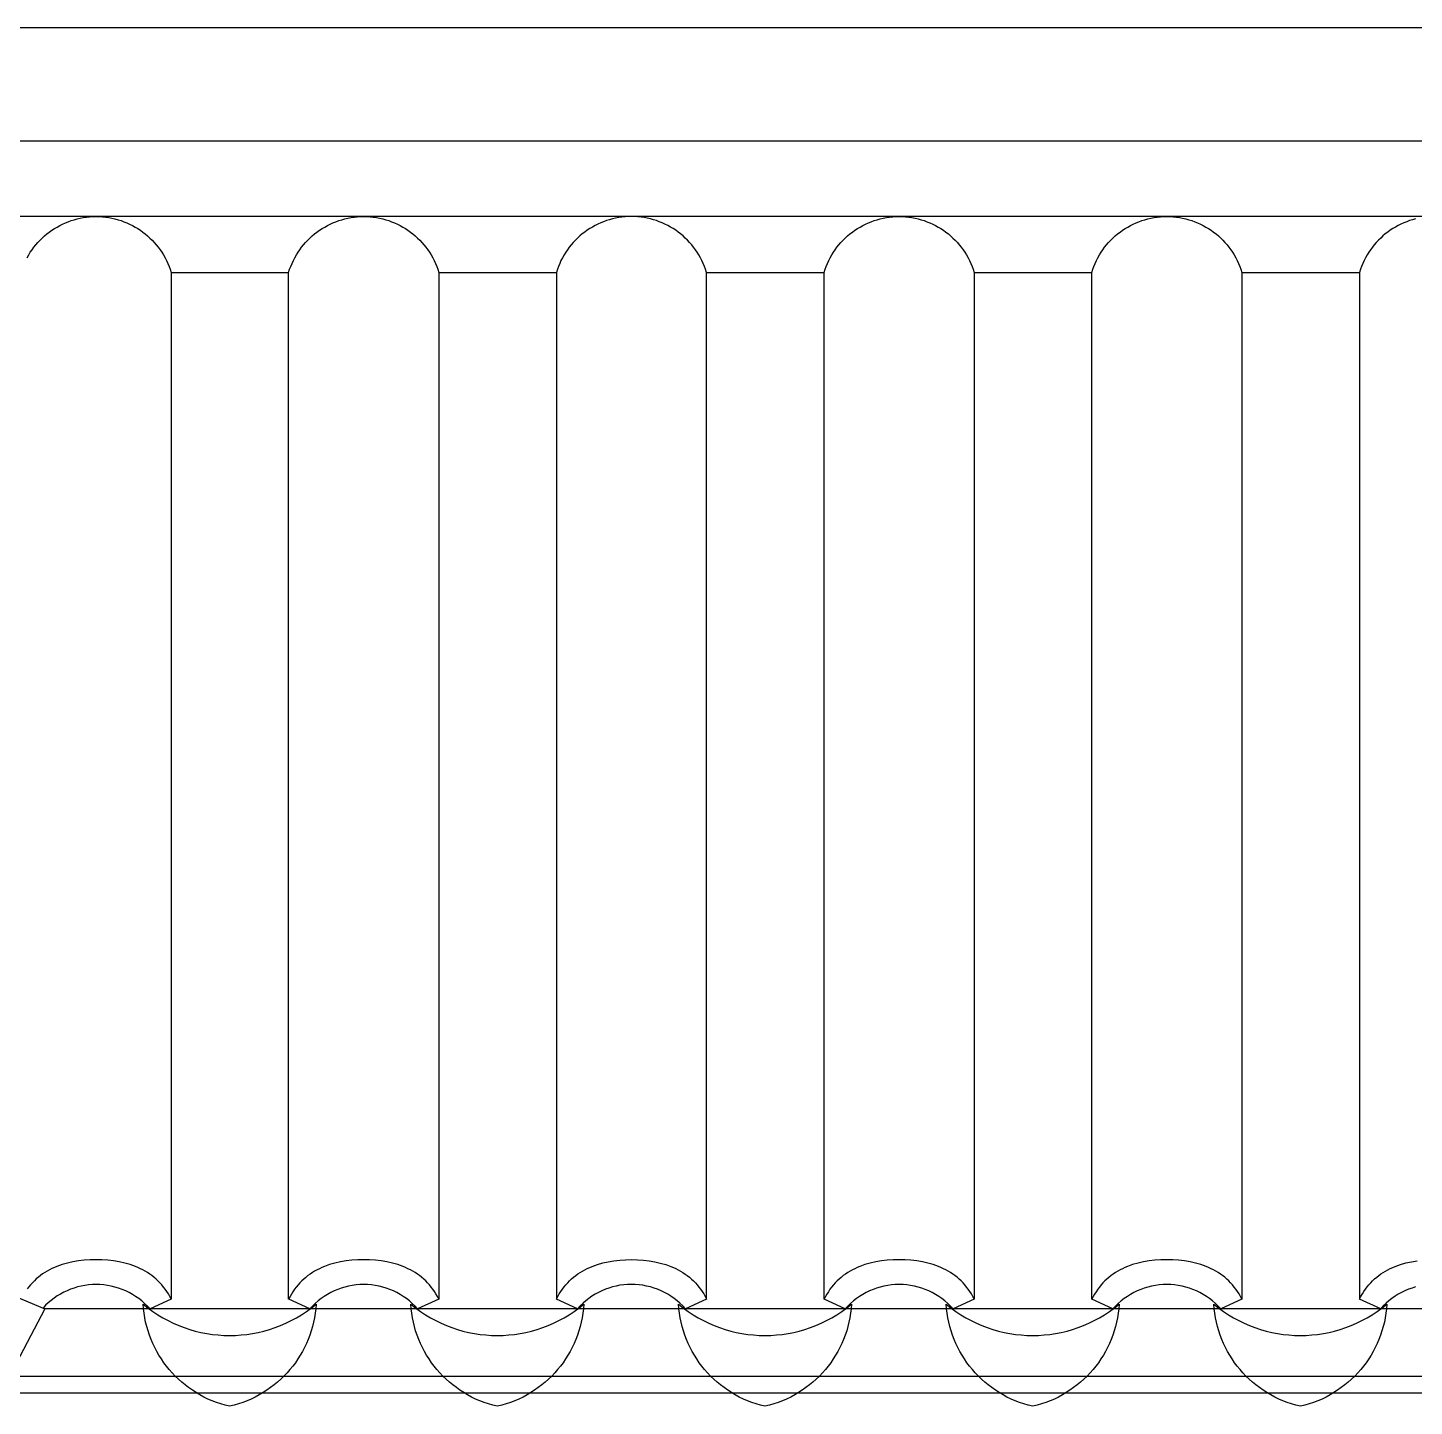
# Model space of a CAD drawing. Extents: x -20250 to 331240, y -699 to 63168.
# Drawn here: x 314646 to 316454, y 13909 to 15707 of the extents above; entities that cross this region are included whole.
import ezdxf

# ---------------------------------------------------------------- set-up
doc = ezdxf.new("R2010")
doc.units = 0
doc.header["$LTSCALE"] = 1000
doc.header["$MEASUREMENT"] = 0
doc.layers.add('WALL', color=9, linetype='Continuous')
doc.layers.add('瓦', color=7, linetype='Continuous', true_color=0x57e157)

msp = doc.modelspace()

# ---------------------------------------------------------------- linework, layer by layer
at = {"layer": 'WALL'}
for points in [[(321059.3, 15707, 0), (311428, 15707, 0), (311999.8, 15368.8, 0), (312567.7, 15055, 0), (313149.3, 14742.1, 0), (314137.7, 14258.9, 0), (314668.3, 14035.7, 0), (314622.3, 13948, 0), (314092.5, 14170.8, 0), (313104.4, 14653.8, 0), (312520.8, 14967.7, 0), (311974.2, 15279, 0), (311390.6, 15614.4, 0)], [(311677.2, 15559.6, 0), (321183.1, 15559.6, 0)], [(320966.2, 15460.5, 0), (311844.7, 15460.5, 0)], [(317852.2, 14035.7, 0), (314668.3, 14035.7, 0)], [(314622.3, 13948, 0), (317898.1, 13948, 0)], [(317909.7, 13925.7, 0), (314610.7, 13925.7, 0)]]:
    msp.add_polyline3d(points, dxfattribs=at)
at = {"layer": '瓦'}
for points in [[(314645, 15407, 0), (314647.1, 15410.6, 0), (314649.2, 15414, 0), (314651.5, 15417.4, 0), (314653.9, 15420.7, 0), (314656.4, 15423.8, 0), (314659.1, 15426.9, 0), (314661.9, 15429.8, 0), (314664.7, 15432.6, 0), (314667.7, 15435.3, 0), (314670.8, 15437.9, 0), (314674, 15440.4, 0), (314677.2, 15442.7, 0), (314680.6, 15444.9, 0), (314684.1, 15447, 0), (314687.6, 15448.9, 0), (314691.2, 15450.7, 0), (314694.9, 15452.4, 0), (314698.7, 15453.9, 0), (314702.5, 15455.3, 0), (314706.4, 15456.5, 0), (314710.3, 15457.6, 0), (314714.3, 15458.5, 0), (314718.3, 15459.2, 0), (314722.4, 15459.8, 0), (314726.6, 15460.2, 0), (314730.7, 15460.5, 0), (314735, 15460.6, 0), (314739.2, 15460.5, 0), (314743.4, 15460.2, 0), (314747.5, 15459.8, 0), (314751.6, 15459.2, 0), (314755.6, 15458.5, 0), (314759.6, 15457.6, 0), (314763.6, 15456.5, 0), (314767.5, 15455.3, 0), (314771.3, 15453.9, 0), (314775, 15452.4, 0), (314778.7, 15450.7, 0), (314782.3, 15448.9, 0), (314785.9, 15447, 0), (314789.3, 15444.9, 0), (314792.7, 15442.7, 0), (314795.9, 15440.4, 0), (314799.1, 15437.9, 0), (314802.2, 15435.3, 0), (314805.2, 15432.6, 0), (314808.1, 15429.8, 0), (314810.8, 15426.9, 0), (314813.5, 15423.8, 0), (314816, 15420.7, 0), (314818.4, 15417.4, 0), (314820.7, 15414, 0), (314822.9, 15410.6, 0), (314824.9, 15407, 0), (314826.8, 15403.3, 0), (314828.5, 15399.6, 0), (314830.1, 15395.7, 0), (314831.6, 15391.8, 0), (314832.9, 15387.8, 0), (314832.8, 14048.4, 0), (314831.1, 14051.9, 0), (314829.2, 14055.2, 0), (314827.2, 14058.4, 0), (314825.1, 14061.4, 0), (314822.9, 14064.3, 0), (314820.6, 14067.1, 0), (314818.2, 14069.8, 0), (314815.7, 14072.3, 0), (314813.2, 14074.7, 0), (314810.5, 14077, 0), (314807.7, 14079.2, 0), (314804.9, 14081.2, 0), (314802, 14083.2, 0), (314798.9, 14085, 0), (314795.9, 14086.7, 0), (314792.7, 14088.2, 0), (314789.5, 14089.7, 0), (314786.2, 14091.1, 0), (314779.4, 14093.5, 0), (314772.5, 14095.5, 0), (314765.3, 14097.2, 0), (314757.9, 14098.4, 0), (314750.4, 14099.2, 0), (314742.7, 14099.7, 0), (314734.9, 14099.9, 0), (314727.2, 14099.7, 0), (314719.6, 14099.2, 0), (314712.1, 14098.4, 0), (314704.7, 14097.2, 0), (314697.6, 14095.5, 0), (314690.6, 14093.5, 0), (314683.9, 14091.1, 0), (314680.6, 14089.7, 0), (314677.4, 14088.3, 0), (314674.3, 14086.7, 0), (314671.2, 14085, 0), (314668.2, 14083.2, 0), (314665.3, 14081.3, 0), (314662.5, 14079.2, 0), (314659.7, 14077.1, 0), (314657, 14074.8, 0), (314654.5, 14072.5, 0), (314652, 14069.9, 0), (314649.6, 14067.3, 0), (314647.3, 14064.5, 0), (314645.1, 14061.7, 0)], [(314986.1, 14048.4, 0), (314986.1, 15387.8, 0), (314987.4, 15391.8, 0), (314988.8, 15395.7, 0), (314990.5, 15399.6, 0), (314992.2, 15403.3, 0), (314994.1, 15407, 0), (314996.1, 15410.6, 0), (314998.3, 15414, 0), (315000.5, 15417.4, 0), (315003, 15420.7, 0), (315005.5, 15423.8, 0), (315008.1, 15426.9, 0), (315010.9, 15429.8, 0), (315013.8, 15432.6, 0), (315016.8, 15435.3, 0), (315019.8, 15437.9, 0), (315023, 15440.4, 0), (315026.3, 15442.7, 0), (315029.7, 15444.9, 0), (315033.1, 15447, 0), (315036.6, 15448.9, 0), (315040.2, 15450.7, 0), (315043.9, 15452.4, 0), (315047.7, 15453.9, 0), (315051.5, 15455.3, 0), (315055.4, 15456.5, 0), (315059.3, 15457.6, 0), (315063.3, 15458.5, 0), (315067.4, 15459.2, 0), (315071.5, 15459.8, 0), (315075.6, 15460.2, 0), (315079.8, 15460.5, 0), (315084, 15460.6, 0), (315088.2, 15460.5, 0), (315092.4, 15460.2, 0), (315096.5, 15459.8, 0), (315100.6, 15459.2, 0), (315104.7, 15458.5, 0), (315108.7, 15457.6, 0), (315112.6, 15456.5, 0), (315116.5, 15455.3, 0), (315120.3, 15453.9, 0), (315124.1, 15452.4, 0), (315127.8, 15450.7, 0), (315131.4, 15448.9, 0), (315134.9, 15447, 0), (315138.4, 15444.9, 0), (315141.7, 15442.7, 0), (315145, 15440.4, 0), (315148.2, 15437.9, 0), (315151.2, 15435.3, 0), (315154.2, 15432.6, 0), (315157.1, 15429.8, 0), (315159.9, 15426.9, 0), (315162.5, 15423.8, 0), (315165, 15420.7, 0), (315167.5, 15417.4, 0), (315169.7, 15414, 0), (315171.9, 15410.6, 0), (315173.9, 15407, 0), (315175.8, 15403.3, 0), (315177.6, 15399.6, 0), (315179.2, 15395.7, 0), (315180.6, 15391.8, 0), (315181.9, 15387.8, 0), (315181.9, 14048.4, 0), (315180.1, 14051.9, 0), (315178.2, 14055.2, 0), (315176.3, 14058.4, 0), (315174.2, 14061.4, 0), (315172, 14064.3, 0), (315169.7, 14067.1, 0), (315167.3, 14069.8, 0), (315164.8, 14072.3, 0), (315162.2, 14074.7, 0), (315159.5, 14077, 0), (315156.8, 14079.2, 0), (315153.9, 14081.2, 0), (315151, 14083.2, 0), (315148, 14085, 0), (315144.9, 14086.7, 0), (315141.7, 14088.2, 0), (315138.5, 14089.7, 0), (315135.2, 14091.1, 0), (315128.5, 14093.5, 0), (315121.5, 14095.5, 0), (315114.3, 14097.2, 0), (315106.9, 14098.4, 0), (315099.4, 14099.2, 0), (315091.7, 14099.7, 0), (315084, 14099.9, 0), (315076.2, 14099.7, 0), (315068.5, 14099.2, 0), (315061, 14098.4, 0), (315053.6, 14097.1, 0), (315046.5, 14095.5, 0), (315039.5, 14093.5, 0), (315032.7, 14091.1, 0), (315029.4, 14089.7, 0), (315026.2, 14088.2, 0), (315023.1, 14086.6, 0), (315020, 14084.9, 0), (315017, 14083.1, 0), (315014.1, 14081.1, 0), (315011.2, 14079.1, 0), (315008.5, 14076.9, 0), (315005.8, 14074.6, 0), (315003.2, 14072.2, 0), (315000.7, 14069.7, 0), (314998.3, 14067, 0), (314996, 14064.2, 0), (314993.8, 14061.3, 0), (314991.7, 14058.2, 0), (314989.8, 14055.1, 0), (314987.9, 14051.7, 0), (314986.1, 14048.3, 0)], [(315530.9, 14048.5, 0), (315503.4, 14035.9, 0), (315499.9, 14039.6, 0), (315496.3, 14043.1, 0), (315492.6, 14046.3, 0), (315488.7, 14049.4, 0), (315484.6, 14052.2, 0), (315480.4, 14054.8, 0), (315476.1, 14057.2, 0), (315471.7, 14059.4, 0), (315467.1, 14061.3, 0), (315462.5, 14063, 0), (315457.7, 14064.4, 0), (315452.9, 14065.6, 0), (315448, 14066.5, 0), (315443.1, 14067.2, 0), (315438.1, 14067.6, 0), (315433.1, 14067.7, 0), (315428, 14067.6, 0), (315423.1, 14067.2, 0), (315418.1, 14066.5, 0), (315413.2, 14065.6, 0), (315408.4, 14064.4, 0), (315403.7, 14063, 0), (315399.1, 14061.3, 0), (315394.5, 14059.4, 0), (315390.1, 14057.2, 0), (315385.8, 14054.8, 0), (315381.6, 14052.2, 0), (315377.5, 14049.4, 0), (315373.6, 14046.3, 0), (315369.9, 14043.1, 0), (315366.3, 14039.6, 0), (315362.8, 14035.9, 0), (315335.3, 14048.5, 0), (315337.1, 14052, 0), (315338.9, 14055.3, 0), (315340.9, 14058.5, 0), (315343, 14061.5, 0), (315345.2, 14064.4, 0), (315347.5, 14067.2, 0), (315349.9, 14069.9, 0), (315352.4, 14072.4, 0), (315355, 14074.8, 0), (315357.7, 14077.1, 0), (315360.4, 14079.3, 0), (315363.3, 14081.3, 0), (315366.2, 14083.2, 0), (315369.2, 14085.1, 0), (315372.3, 14086.8, 0), (315375.4, 14088.4, 0), (315378.6, 14089.8, 0), (315381.9, 14091.2, 0), (315388.7, 14093.7, 0), (315395.7, 14095.7, 0), (315402.9, 14097.3, 0), (315410.2, 14098.5, 0), (315417.8, 14099.4, 0), (315425.4, 14099.9, 0), (315433.2, 14100, 0), (315441, 14099.9, 0), (315448.6, 14099.3, 0), (315456.2, 14098.5, 0), (315463.5, 14097.2, 0), (315470.7, 14095.6, 0), (315477.7, 14093.6, 0), (315484.5, 14091.2, 0), (315487.7, 14089.8, 0), (315491, 14088.3, 0), (315494.1, 14086.7, 0), (315497.2, 14085, 0), (315500.2, 14083.2, 0), (315503.1, 14081.2, 0), (315505.9, 14079.2, 0), (315508.7, 14077, 0), (315511.4, 14074.7, 0), (315514, 14072.3, 0), (315516.4, 14069.8, 0), (315518.8, 14067.2, 0), (315521.1, 14064.3, 0), (315523.3, 14061.4, 0), (315525.4, 14058.4, 0), (315527.4, 14055.2, 0), (315529.2, 14051.9, 0), (315531, 14048.4, 0), (315531, 15387.8, 0), (315529.7, 15391.8, 0), (315528.2, 15395.7, 0), (315526.6, 15399.6, 0), (315524.9, 15403.3, 0), (315523, 15407, 0), (315521, 15410.6, 0), (315518.8, 15414, 0), (315516.5, 15417.4, 0), (315514.1, 15420.7, 0), (315511.6, 15423.8, 0), (315508.9, 15426.9, 0), (315506.2, 15429.8, 0), (315503.3, 15432.6, 0), (315500.3, 15435.3, 0), (315497.2, 15437.9, 0), (315494.1, 15440.4, 0), (315490.8, 15442.7, 0), (315487.4, 15444.9, 0), (315484, 15447, 0), (315480.4, 15448.9, 0), (315476.8, 15450.7, 0), (315473.1, 15452.4, 0), (315469.4, 15453.9, 0), (315465.6, 15455.3, 0), (315461.7, 15456.5, 0), (315457.7, 15457.6, 0), (315453.7, 15458.5, 0), (315449.7, 15459.2, 0), (315445.6, 15459.8, 0), (315441.5, 15460.2, 0), (315437.3, 15460.5, 0), (315433.1, 15460.6, 0), (315428.9, 15460.5, 0), (315424.7, 15460.2, 0), (315420.5, 15459.8, 0), (315416.5, 15459.2, 0), (315412.4, 15458.5, 0), (315408.4, 15457.6, 0), (315404.5, 15456.5, 0), (315400.6, 15455.3, 0), (315396.8, 15453.9, 0), (315393, 15452.4, 0), (315389.3, 15450.7, 0), (315385.7, 15448.9, 0), (315382.2, 15447, 0), (315378.7, 15444.9, 0), (315375.4, 15442.7, 0), (315372.1, 15440.4, 0), (315368.9, 15437.9, 0), (315365.8, 15435.3, 0), (315362.8, 15432.6, 0), (315360, 15429.8, 0), (315357.2, 15426.9, 0), (315354.5, 15423.8, 0), (315352, 15420.7, 0), (315349.6, 15417.4, 0), (315347.3, 15414, 0), (315345.2, 15410.6, 0), (315343.1, 15407, 0), (315341.2, 15403.3, 0), (315339.5, 15399.6, 0), (315337.9, 15395.7, 0), (315336.5, 15391.8, 0), (315335.2, 15387.8, 0), (315335.2, 14048.4, 0)], [(315684.2, 14048.4, 0), (315684.2, 15387.8, 0), (315685.5, 15391.8, 0), (315686.9, 15395.7, 0), (315688.5, 15399.6, 0), (315690.3, 15403.3, 0), (315692.2, 15407, 0), (315694.2, 15410.6, 0), (315696.4, 15414, 0), (315698.6, 15417.4, 0), (315701, 15420.7, 0), (315703.6, 15423.8, 0), (315706.2, 15426.9, 0), (315709, 15429.8, 0), (315711.9, 15432.6, 0), (315714.9, 15435.3, 0), (315717.9, 15437.9, 0), (315721.1, 15440.4, 0), (315724.4, 15442.7, 0), (315727.7, 15444.9, 0), (315731.2, 15447, 0), (315734.7, 15448.9, 0), (315738.3, 15450.7, 0), (315742, 15452.4, 0), (315745.8, 15453.9, 0), (315749.6, 15455.3, 0), (315753.5, 15456.5, 0), (315757.4, 15457.6, 0), (315761.4, 15458.5, 0), (315765.5, 15459.2, 0), (315769.6, 15459.8, 0), (315773.7, 15460.2, 0), (315777.9, 15460.5, 0), (315782.1, 15460.6, 0), (315786.3, 15460.5, 0), (315790.5, 15460.2, 0), (315794.6, 15459.8, 0), (315798.7, 15459.2, 0), (315802.8, 15458.5, 0), (315806.8, 15457.6, 0), (315810.7, 15456.5, 0), (315814.6, 15455.3, 0), (315818.4, 15453.9, 0), (315822.2, 15452.4, 0), (315825.9, 15450.7, 0), (315829.5, 15448.9, 0), (315833, 15447, 0), (315836.5, 15444.9, 0), (315839.8, 15442.7, 0), (315843.1, 15440.4, 0), (315846.3, 15437.9, 0), (315849.3, 15435.3, 0), (315852.3, 15432.6, 0), (315855.2, 15429.8, 0), (315858, 15426.9, 0), (315860.6, 15423.8, 0), (315863.1, 15420.7, 0), (315865.6, 15417.4, 0), (315867.8, 15414, 0), (315870, 15410.6, 0), (315872, 15407, 0), (315873.9, 15403.3, 0), (315875.7, 15399.6, 0), (315877.2, 15395.7, 0), (315878.7, 15391.8, 0), (315880, 15387.8, 0), (315880, 14048.4, 0), (315878.2, 14051.9, 0), (315876.3, 14055.2, 0), (315874.4, 14058.4, 0), (315872.3, 14061.4, 0), (315870.1, 14064.3, 0), (315867.8, 14067.1, 0), (315865.4, 14069.8, 0), (315862.9, 14072.3, 0), (315860.3, 14074.7, 0), (315857.6, 14077, 0), (315854.9, 14079.2, 0), (315852, 14081.2, 0), (315849.1, 14083.2, 0), (315846.1, 14085, 0), (315843, 14086.7, 0), (315839.8, 14088.2, 0), (315836.6, 14089.7, 0), (315833.3, 14091.1, 0), (315826.6, 14093.5, 0), (315819.6, 14095.5, 0), (315812.4, 14097.2, 0), (315805, 14098.4, 0), (315797.5, 14099.2, 0), (315789.8, 14099.7, 0), (315782.1, 14099.9, 0), (315774.3, 14099.7, 0), (315766.6, 14099.2, 0), (315759.1, 14098.4, 0), (315751.7, 14097.1, 0), (315744.5, 14095.5, 0), (315737.6, 14093.5, 0), (315730.8, 14091.1, 0), (315727.5, 14089.7, 0), (315724.3, 14088.2, 0), (315721.2, 14086.6, 0), (315718.1, 14084.9, 0), (315715.1, 14083.1, 0), (315712.2, 14081.1, 0), (315709.3, 14079.1, 0), (315706.5, 14076.9, 0), (315703.9, 14074.6, 0), (315701.3, 14072.2, 0), (315698.8, 14069.7, 0), (315696.4, 14067, 0), (315694.1, 14064.2, 0), (315691.9, 14061.3, 0), (315689.8, 14058.2, 0), (315687.9, 14055.1, 0), (315686, 14051.7, 0), (315684.2, 14048.3, 0)], [(316033.2, 14048.4, 0), (316033.2, 15387.8, 0), (316034.5, 15391.8, 0), (316036, 15395.7, 0), (316037.6, 15399.6, 0), (316039.3, 15403.3, 0), (316041.2, 15407, 0), (316043.2, 15410.6, 0), (316045.4, 15414, 0), (316047.7, 15417.4, 0), (316050.1, 15420.7, 0), (316052.6, 15423.8, 0), (316055.3, 15426.9, 0), (316058, 15429.8, 0), (316060.9, 15432.6, 0), (316063.9, 15435.3, 0), (316067, 15437.9, 0), (316070.2, 15440.4, 0), (316073.4, 15442.7, 0), (316076.8, 15444.9, 0), (316080.2, 15447, 0), (316083.8, 15448.9, 0), (316087.4, 15450.7, 0), (316091.1, 15452.4, 0), (316094.8, 15453.9, 0), (316098.7, 15455.3, 0), (316102.5, 15456.5, 0), (316106.5, 15457.6, 0), (316110.5, 15458.5, 0), (316114.5, 15459.2, 0), (316118.6, 15459.8, 0), (316122.8, 15460.2, 0), (316126.9, 15460.5, 0), (316131.2, 15460.6, 0), (316135.4, 15460.5, 0), (316139.5, 15460.2, 0), (316143.7, 15459.8, 0), (316147.8, 15459.2, 0), (316151.8, 15458.5, 0), (316155.8, 15457.6, 0), (316159.8, 15456.5, 0), (316163.6, 15455.3, 0), (316167.5, 15453.9, 0), (316171.2, 15452.4, 0), (316174.9, 15450.7, 0), (316178.5, 15448.9, 0), (316182, 15447, 0), (316185.5, 15444.9, 0), (316188.9, 15442.7, 0), (316192.1, 15440.4, 0), (316195.3, 15437.9, 0), (316198.4, 15435.3, 0), (316201.4, 15432.6, 0), (316204.2, 15429.8, 0), (316207, 15426.9, 0), (316209.7, 15423.8, 0), (316212.2, 15420.7, 0), (316214.6, 15417.4, 0), (316216.9, 15414, 0), (316219, 15410.6, 0), (316221.1, 15407, 0), (316223, 15403.3, 0), (316224.7, 15399.6, 0), (316226.3, 15395.7, 0), (316227.7, 15391.8, 0), (316229, 15387.8, 0), (316229, 14048.4, 0), (316227.3, 14051.9, 0), (316225.4, 14055.2, 0), (316223.4, 14058.4, 0), (316221.3, 14061.4, 0), (316219.1, 14064.3, 0), (316216.8, 14067.1, 0), (316214.4, 14069.8, 0), (316211.9, 14072.3, 0), (316209.3, 14074.7, 0), (316206.7, 14077, 0), (316203.9, 14079.2, 0), (316201.1, 14081.2, 0), (316198.1, 14083.2, 0), (316195.1, 14085, 0), (316192, 14086.7, 0), (316188.9, 14088.2, 0), (316185.7, 14089.7, 0), (316182.4, 14091.1, 0), (316175.6, 14093.5, 0), (316168.6, 14095.5, 0), (316161.5, 14097.2, 0), (316154.1, 14098.4, 0), (316146.5, 14099.2, 0), (316138.9, 14099.7, 0), (316131.1, 14099.9, 0), (316123.3, 14099.7, 0), (316115.7, 14099.2, 0), (316108.2, 14098.4, 0), (316100.8, 14097.1, 0), (316093.6, 14095.5, 0), (316086.6, 14093.5, 0), (316079.9, 14091.1, 0), (316076.6, 14089.7, 0), (316073.3, 14088.2, 0), (316070.2, 14086.6, 0), (316067.1, 14084.9, 0), (316064.1, 14083.1, 0), (316061.2, 14081.1, 0), (316058.4, 14079.1, 0), (316055.6, 14076.9, 0), (316052.9, 14074.6, 0), (316050.3, 14072.2, 0), (316047.9, 14069.7, 0), (316045.5, 14067, 0), (316043.2, 14064.2, 0), (316041, 14061.3, 0), (316038.9, 14058.2, 0), (316036.9, 14055.1, 0), (316035, 14051.7, 0), (316033.3, 14048.3, 0)], [(316455.5, 15457.6, 0), (316451.6, 15456.5, 0), (316447.7, 15455.3, 0), (316443.9, 15453.9, 0), (316440.1, 15452.4, 0), (316436.5, 15450.7, 0), (316432.8, 15448.9, 0), (316429.3, 15447, 0), (316425.9, 15444.9, 0), (316422.5, 15442.7, 0), (316419.2, 15440.4, 0), (316416, 15437.9, 0), (316413, 15435.3, 0), (316410, 15432.6, 0), (316407.1, 15429.8, 0), (316404.3, 15426.9, 0), (316401.7, 15423.8, 0), (316399.2, 15420.7, 0), (316396.7, 15417.4, 0), (316394.5, 15414, 0), (316392.3, 15410.6, 0), (316390.3, 15407, 0), (316388.4, 15403.3, 0), (316386.7, 15399.6, 0), (316385.1, 15395.7, 0), (316383.6, 15391.8, 0), (316382.3, 15387.8, 0), (316382.3, 14048.4, 0)], [(314832.9, 15387.8, 0), (314986.1, 15387.8, 0)], [(315182, 15387.8, 0), (315335.2, 15387.8, 0)], [(315531, 15387.8, 0), (315684.2, 15387.8, 0)], [(315880, 15387.8, 0), (316033.2, 15387.8, 0)], [(316229.1, 15387.8, 0), (316382.3, 15387.8, 0)], [(316455.6, 14064.4, 0), (316450.9, 14063, 0), (316446.2, 14061.3, 0), (316441.7, 14059.4, 0), (316437.2, 14057.2, 0), (316432.9, 14054.8, 0), (316428.7, 14052.2, 0), (316424.7, 14049.4, 0), (316420.8, 14046.3, 0), (316417, 14043.1, 0), (316413.4, 14039.6, 0), (316410, 14035.9, 0), (316382.4, 14048.5, 0), (316384.2, 14052, 0), (316386.1, 14055.3, 0), (316388.1, 14058.5, 0), (316390.2, 14061.5, 0), (316392.3, 14064.4, 0), (316394.6, 14067.2, 0), (316397, 14069.9, 0), (316399.5, 14072.4, 0), (316402.1, 14074.8, 0), (316404.8, 14077.1, 0), (316407.6, 14079.3, 0), (316410.4, 14081.3, 0), (316413.3, 14083.2, 0), (316416.3, 14085.1, 0), (316419.4, 14086.8, 0), (316422.6, 14088.4, 0), (316425.8, 14089.8, 0), (316429.1, 14091.2, 0), (316435.8, 14093.7, 0), (316442.8, 14095.7, 0), (316450, 14097.3, 0), (316457.4, 14098.5, 0)], [(314832.8, 14048.4, 0), (314805.3, 14035.7, 0), (314801.9, 14039.4, 0), (314798.3, 14042.9, 0), (314794.5, 14046.2, 0), (314790.6, 14049.2, 0), (314786.5, 14052.1, 0), (314782.3, 14054.7, 0), (314778, 14057.1, 0), (314773.6, 14059.2, 0), (314769, 14061.2, 0), (314764.4, 14062.8, 0), (314759.6, 14064.3, 0), (314754.8, 14065.4, 0), (314750, 14066.4, 0), (314745, 14067, 0), (314740, 14067.4, 0), (314735, 14067.6, 0), (314730.1, 14067.4, 0), (314725.2, 14067.1, 0), (314720.3, 14066.4, 0), (314715.5, 14065.5, 0), (314710.8, 14064.4, 0), (314706.2, 14063, 0), (314701.6, 14061.4, 0), (314697.1, 14059.5, 0), (314692.8, 14057.4, 0), (314688.5, 14055.1, 0), (314684.4, 14052.6, 0), (314680.4, 14049.9, 0), (314676.5, 14046.9, 0), (314672.7, 14043.7, 0), (314669.2, 14040.4, 0), (314665.8, 14036.8, 0)], [(315181.9, 14048.4, 0), (315154.3, 14035.7, 0), (315150.9, 14039.4, 0), (315147.3, 14042.9, 0), (315143.5, 14046.2, 0), (315139.6, 14049.2, 0), (315135.6, 14052.1, 0), (315131.4, 14054.7, 0), (315127.1, 14057.1, 0), (315122.6, 14059.2, 0), (315118.1, 14061.2, 0), (315113.4, 14062.8, 0), (315108.7, 14064.3, 0), (315103.9, 14065.4, 0), (315099, 14066.4, 0), (315094.1, 14067, 0), (315089.1, 14067.4, 0), (315084, 14067.6, 0), (315079, 14067.4, 0), (315074, 14067, 0), (315069.1, 14066.4, 0), (315064.2, 14065.4, 0), (315059.4, 14064.3, 0), (315054.7, 14062.8, 0), (315050, 14061.2, 0), (315045.5, 14059.2, 0), (315041, 14057.1, 0), (315036.7, 14054.7, 0), (315032.5, 14052.1, 0), (315028.5, 14049.2, 0), (315024.5, 14046.2, 0), (315020.8, 14042.9, 0), (315017.2, 14039.5, 0), (315013.8, 14035.7, 0), (314986.2, 14048.4, 0)], [(315880, 14048.4, 0), (315852.4, 14035.7, 0), (315849, 14039.4, 0), (315845.4, 14042.9, 0), (315841.6, 14046.2, 0), (315837.7, 14049.2, 0), (315833.7, 14052.1, 0), (315829.5, 14054.7, 0), (315825.2, 14057.1, 0), (315820.7, 14059.2, 0), (315816.2, 14061.2, 0), (315811.5, 14062.8, 0), (315806.8, 14064.3, 0), (315802, 14065.4, 0), (315797.1, 14066.4, 0), (315792.2, 14067, 0), (315787.2, 14067.4, 0), (315782.1, 14067.6, 0), (315777.1, 14067.4, 0), (315772.1, 14067, 0), (315767.2, 14066.4, 0), (315762.3, 14065.4, 0), (315757.5, 14064.3, 0), (315752.8, 14062.8, 0), (315748.1, 14061.2, 0), (315743.6, 14059.2, 0), (315739.1, 14057.1, 0), (315734.8, 14054.7, 0), (315730.6, 14052.1, 0), (315726.6, 14049.2, 0), (315722.6, 14046.2, 0), (315718.9, 14042.9, 0), (315715.3, 14039.5, 0), (315711.9, 14035.7, 0), (315684.3, 14048.4, 0)], [(316229, 14048.4, 0), (316201.5, 14035.7, 0), (316198, 14039.4, 0), (316194.5, 14042.9, 0), (316190.7, 14046.2, 0), (316186.8, 14049.2, 0), (316182.7, 14052.1, 0), (316178.5, 14054.7, 0), (316174.2, 14057.1, 0), (316169.7, 14059.2, 0), (316165.2, 14061.2, 0), (316160.6, 14062.8, 0), (316155.8, 14064.3, 0), (316151, 14065.4, 0), (316146.1, 14066.4, 0), (316141.2, 14067, 0), (316136.2, 14067.4, 0), (316131.2, 14067.6, 0), (316126.2, 14067.4, 0), (316121.2, 14067, 0), (316116.2, 14066.4, 0), (316111.3, 14065.4, 0), (316106.5, 14064.3, 0), (316101.8, 14062.8, 0), (316097.2, 14061.2, 0), (316092.6, 14059.2, 0), (316088.2, 14057.1, 0), (316083.9, 14054.7, 0), (316079.7, 14052.1, 0), (316075.6, 14049.2, 0), (316071.7, 14046.2, 0), (316067.9, 14042.9, 0), (316064.3, 14039.5, 0), (316060.9, 14035.7, 0), (316033.4, 14048.4, 0)]]:
    msp.add_polyline3d(points, dxfattribs=at)
for points in [[(315021.9, 14042.1, 0), (315021.5, 14036, 0), (315020.7, 14030.1, 0), (315019.8, 14024.2, 0), (315018.6, 14018.4, 0), (315017.2, 14012.6, 0), (315015.6, 14007, 0), (315013.7, 14001.4, 0), (315011.6, 13996, 0), (315009.3, 13990.6, 0), (315006.8, 13985.4, 0), (315004.1, 13980.2, 0), (315001.2, 13975.2, 0), (314998.2, 13970.4, 0), (314994.9, 13965.6, 0), (314991.4, 13961, 0), (314987.8, 13956.5, 0), (314984, 13952.2, 0), (314980, 13948, 0), (314975.9, 13944, 0), (314971.6, 13940.2, 0), (314967.1, 13936.5, 0), (314962.5, 13933, 0), (314957.7, 13929.7, 0), (314952.8, 13926.5, 0), (314947.8, 13923.6, 0), (314942.6, 13920.8, 0), (314937.3, 13918.2, 0), (314931.9, 13915.9, 0), (314926.4, 13913.8, 0), (314920.7, 13911.9, 0), (314915, 13910.2, 0), (314909.1, 13908.7, 0), (314903.2, 13910.2, 0), (314897.5, 13911.9, 0), (314891.8, 13913.8, 0), (314886.3, 13915.9, 0), (314880.9, 13918.2, 0), (314875.6, 13920.8, 0), (314870.4, 13923.6, 0), (314865.4, 13926.5, 0), (314860.5, 13929.7, 0), (314855.7, 13933, 0), (314851.1, 13936.5, 0), (314846.7, 13940.2, 0), (314842.4, 13944, 0), (314838.2, 13948, 0), (314834.2, 13952.2, 0), (314830.4, 13956.5, 0), (314826.8, 13961, 0), (314823.3, 13965.6, 0), (314820.1, 13970.4, 0), (314817, 13975.2, 0), (314814.1, 13980.2, 0), (314811.4, 13985.4, 0), (314808.9, 13990.6, 0), (314806.6, 13996, 0), (314804.5, 14001.4, 0), (314802.7, 14007, 0), (314801, 14012.6, 0), (314799.6, 14018.4, 0), (314798.4, 14024.2, 0), (314797.5, 14030.1, 0), (314796.8, 14036, 0), (314796.3, 14042.1, 0), (314802.5, 14037.1, 0), (314808.9, 14032.4, 0), (314815.4, 14028.1, 0), (314822, 14024.1, 0), (314828.8, 14020.4, 0), (314835.7, 14017.1, 0), (314842.8, 14014, 0), (314849.9, 14011.3, 0), (314857.1, 14008.9, 0), (314864.4, 14006.8, 0), (314871.7, 14005.1, 0), (314879.2, 14003.6, 0), (314886.6, 14002.5, 0), (314894.1, 14001.7, 0), (314901.6, 14001.2, 0), (314909.1, 14001.1, 0), (314916.6, 14001.2, 0), (314924.1, 14001.7, 0), (314931.6, 14002.5, 0), (314939.1, 14003.6, 0), (314946.5, 14005.1, 0), (314953.8, 14006.8, 0), (314961.1, 14008.9, 0), (314968.3, 14011.3, 0), (314975.5, 14014, 0), (314982.5, 14017.1, 0), (314989.4, 14020.4, 0), (314996.2, 14024.1, 0), (315002.8, 14028.1, 0), (315009.4, 14032.4, 0), (315015.7, 14037.1, 0)], [(315371, 14042.1, 0), (315370.5, 14036, 0), (315369.8, 14030.1, 0), (315368.8, 14024.2, 0), (315367.7, 14018.4, 0), (315366.2, 14012.6, 0), (315364.6, 14007, 0), (315362.7, 14001.4, 0), (315360.7, 13996, 0), (315358.4, 13990.6, 0), (315355.9, 13985.4, 0), (315353.2, 13980.2, 0), (315350.3, 13975.2, 0), (315347.2, 13970.4, 0), (315343.9, 13965.6, 0), (315340.5, 13961, 0), (315336.8, 13956.5, 0), (315333, 13952.2, 0), (315329.1, 13948, 0), (315324.9, 13944, 0), (315320.6, 13940.2, 0), (315316.2, 13936.5, 0), (315311.5, 13933, 0), (315306.8, 13929.7, 0), (315301.9, 13926.5, 0), (315296.9, 13923.6, 0), (315291.7, 13920.8, 0), (315286.4, 13918.2, 0), (315281, 13915.9, 0), (315275.4, 13913.8, 0), (315269.8, 13911.9, 0), (315264, 13910.2, 0), (315258.2, 13908.7, 0), (315252.3, 13910.2, 0), (315246.5, 13911.9, 0), (315240.9, 13913.8, 0), (315235.4, 13915.9, 0), (315229.9, 13918.2, 0), (315224.6, 13920.8, 0), (315219.5, 13923.6, 0), (315214.4, 13926.5, 0), (315209.5, 13929.7, 0), (315204.8, 13933, 0), (315200.2, 13936.5, 0), (315195.7, 13940.2, 0), (315191.4, 13944, 0), (315187.3, 13948, 0), (315183.3, 13952.2, 0), (315179.5, 13956.5, 0), (315175.8, 13961, 0), (315172.4, 13965.6, 0), (315169.1, 13970.4, 0), (315166, 13975.2, 0), (315163.1, 13980.2, 0), (315160.4, 13985.4, 0), (315157.9, 13990.6, 0), (315155.7, 13996, 0), (315153.6, 14001.4, 0), (315151.7, 14007, 0), (315150.1, 14012.6, 0), (315148.7, 14018.4, 0), (315147.5, 14024.2, 0), (315146.5, 14030.1, 0), (315145.8, 14036, 0), (315145.3, 14042.1, 0), (315151.5, 14037.1, 0), (315157.9, 14032.4, 0), (315164.4, 14028.1, 0), (315171.1, 14024.1, 0), (315177.9, 14020.4, 0), (315184.8, 14017.1, 0), (315191.8, 14014, 0), (315198.9, 14011.3, 0), (315206.2, 14008.9, 0), (315213.4, 14006.8, 0), (315220.8, 14005.1, 0), (315228.2, 14003.6, 0), (315235.7, 14002.5, 0), (315243.1, 14001.7, 0), (315250.6, 14001.2, 0), (315258.2, 14001.1, 0), (315265.7, 14001.2, 0), (315273.2, 14001.7, 0), (315280.7, 14002.5, 0), (315288.1, 14003.6, 0), (315295.5, 14005.1, 0), (315302.9, 14006.8, 0), (315310.2, 14008.9, 0), (315317.4, 14011.3, 0), (315324.5, 14014, 0), (315331.5, 14017.1, 0), (315338.4, 14020.4, 0), (315345.2, 14024.1, 0), (315351.9, 14028.1, 0), (315358.4, 14032.4, 0), (315364.8, 14037.1, 0)], [(315720, 14042.1, 0), (315719.6, 14036, 0), (315718.8, 14030.1, 0), (315717.9, 14024.2, 0), (315716.7, 14018.4, 0), (315715.3, 14012.6, 0), (315713.7, 14007, 0), (315711.8, 14001.4, 0), (315709.7, 13996, 0), (315707.4, 13990.6, 0), (315704.9, 13985.4, 0), (315702.2, 13980.2, 0), (315699.3, 13975.2, 0), (315696.3, 13970.4, 0), (315693, 13965.6, 0), (315689.5, 13961, 0), (315685.9, 13956.5, 0), (315682.1, 13952.2, 0), (315678.1, 13948, 0), (315674, 13944, 0), (315669.7, 13940.2, 0), (315665.2, 13936.5, 0), (315660.6, 13933, 0), (315655.8, 13929.7, 0), (315650.9, 13926.5, 0), (315645.9, 13923.6, 0), (315640.7, 13920.8, 0), (315635.4, 13918.2, 0), (315630, 13915.9, 0), (315624.5, 13913.8, 0), (315618.8, 13911.9, 0), (315613.1, 13910.2, 0), (315607.2, 13908.7, 0), (315601.3, 13910.2, 0), (315595.6, 13911.9, 0), (315589.9, 13913.8, 0), (315584.4, 13915.9, 0), (315579, 13918.2, 0), (315573.7, 13920.8, 0), (315568.5, 13923.6, 0), (315563.5, 13926.5, 0), (315558.6, 13929.7, 0), (315553.8, 13933, 0), (315549.2, 13936.5, 0), (315544.8, 13940.2, 0), (315540.5, 13944, 0), (315536.3, 13948, 0), (315532.3, 13952.2, 0), (315528.5, 13956.5, 0), (315524.9, 13961, 0), (315521.4, 13965.6, 0), (315518.2, 13970.4, 0), (315515.1, 13975.2, 0), (315512.2, 13980.2, 0), (315509.5, 13985.4, 0), (315507, 13990.6, 0), (315504.7, 13996, 0), (315502.6, 14001.4, 0), (315500.8, 14007, 0), (315499.1, 14012.6, 0), (315497.7, 14018.4, 0), (315496.5, 14024.2, 0), (315495.6, 14030.1, 0), (315494.9, 14036, 0), (315494.4, 14042.1, 0), (315500.6, 14037.1, 0), (315507, 14032.4, 0), (315513.5, 14028.1, 0), (315520.1, 14024.1, 0), (315526.9, 14020.4, 0), (315533.8, 14017.1, 0), (315540.9, 14014, 0), (315548, 14011.3, 0), (315555.2, 14008.9, 0), (315562.5, 14006.8, 0), (315569.8, 14005.1, 0), (315577.2, 14003.6, 0), (315584.7, 14002.5, 0), (315592.2, 14001.7, 0), (315599.7, 14001.2, 0), (315607.2, 14001.1, 0), (315614.7, 14001.2, 0), (315622.2, 14001.7, 0), (315629.7, 14002.5, 0), (315637.2, 14003.6, 0), (315644.6, 14005.1, 0), (315651.9, 14006.8, 0), (315659.2, 14008.9, 0), (315666.4, 14011.3, 0), (315673.5, 14014, 0), (315680.6, 14017.1, 0), (315687.5, 14020.4, 0), (315694.3, 14024.1, 0), (315700.9, 14028.1, 0), (315707.5, 14032.4, 0), (315713.8, 14037.1, 0)], [(316069.1, 14042.1, 0), (316068.6, 14036, 0), (316067.9, 14030.1, 0), (316066.9, 14024.2, 0), (316065.7, 14018.4, 0), (316064.3, 14012.6, 0), (316062.7, 14007, 0), (316060.8, 14001.4, 0), (316058.8, 13996, 0), (316056.5, 13990.6, 0), (316054, 13985.4, 0), (316051.3, 13980.2, 0), (316048.4, 13975.2, 0), (316045.3, 13970.4, 0), (316042, 13965.6, 0), (316038.6, 13961, 0), (316034.9, 13956.5, 0), (316031.1, 13952.2, 0), (316027.2, 13948, 0), (316023, 13944, 0), (316018.7, 13940.2, 0), (316014.2, 13936.5, 0), (316009.6, 13933, 0), (316004.9, 13929.7, 0), (316000, 13926.5, 0), (315995, 13923.6, 0), (315989.8, 13920.8, 0), (315984.5, 13918.2, 0), (315979.1, 13915.9, 0), (315973.5, 13913.8, 0), (315967.9, 13911.9, 0), (315962.1, 13910.2, 0), (315956.3, 13908.7, 0), (315950.4, 13910.2, 0), (315944.6, 13911.9, 0), (315939, 13913.8, 0), (315933.5, 13915.9, 0), (315928, 13918.2, 0), (315922.7, 13920.8, 0), (315917.6, 13923.6, 0), (315912.5, 13926.5, 0), (315907.6, 13929.7, 0), (315902.9, 13933, 0), (315898.3, 13936.5, 0), (315893.8, 13940.2, 0), (315889.5, 13944, 0), (315885.4, 13948, 0), (315881.4, 13952.2, 0), (315877.6, 13956.5, 0), (315873.9, 13961, 0), (315870.5, 13965.6, 0), (315867.2, 13970.4, 0), (315864.1, 13975.2, 0), (315861.2, 13980.2, 0), (315858.5, 13985.4, 0), (315856, 13990.6, 0), (315853.7, 13996, 0), (315851.7, 14001.4, 0), (315849.8, 14007, 0), (315848.2, 14012.6, 0), (315846.7, 14018.4, 0), (315845.6, 14024.2, 0), (315844.6, 14030.1, 0), (315843.9, 14036, 0), (315843.4, 14042.1, 0), (315849.6, 14037.1, 0), (315856, 14032.4, 0), (315862.5, 14028.1, 0), (315869.2, 14024.1, 0), (315876, 14020.4, 0), (315882.9, 14017.1, 0), (315889.9, 14014, 0), (315897, 14011.3, 0), (315904.2, 14008.9, 0), (315911.5, 14006.8, 0), (315918.9, 14005.1, 0), (315926.3, 14003.6, 0), (315933.7, 14002.5, 0), (315941.2, 14001.7, 0), (315948.7, 14001.2, 0), (315956.2, 14001.1, 0), (315963.8, 14001.2, 0), (315971.3, 14001.7, 0), (315978.8, 14002.5, 0), (315986.2, 14003.6, 0), (315993.6, 14005.1, 0), (316001, 14006.8, 0), (316008.3, 14008.9, 0), (316015.5, 14011.3, 0), (316022.6, 14014, 0), (316029.6, 14017.1, 0), (316036.5, 14020.4, 0), (316043.3, 14024.1, 0), (316050, 14028.1, 0), (316056.5, 14032.4, 0), (316062.9, 14037.1, 0)], [(316418.1, 14042.1, 0), (316417.7, 14036, 0), (316416.9, 14030.1, 0), (316416, 14024.2, 0), (316414.8, 14018.4, 0), (316413.4, 14012.6, 0), (316411.7, 14007, 0), (316409.9, 14001.4, 0), (316407.8, 13996, 0), (316405.5, 13990.6, 0), (316403, 13985.4, 0), (316400.3, 13980.2, 0), (316397.4, 13975.2, 0), (316394.4, 13970.4, 0), (316391.1, 13965.6, 0), (316387.6, 13961, 0), (316384, 13956.5, 0), (316380.2, 13952.2, 0), (316376.2, 13948, 0), (316372.1, 13944, 0), (316367.7, 13940.2, 0), (316363.3, 13936.5, 0), (316358.7, 13933, 0), (316353.9, 13929.7, 0), (316349, 13926.5, 0), (316344, 13923.6, 0), (316338.8, 13920.8, 0), (316333.5, 13918.2, 0), (316328.1, 13915.9, 0), (316322.6, 13913.8, 0), (316316.9, 13911.9, 0), (316311.2, 13910.2, 0), (316305.3, 13908.7, 0), (316299.4, 13910.2, 0), (316293.7, 13911.9, 0), (316288, 13913.8, 0), (316282.5, 13915.9, 0), (316277.1, 13918.2, 0), (316271.8, 13920.8, 0), (316266.6, 13923.6, 0), (316261.6, 13926.5, 0), (316256.7, 13929.7, 0), (316251.9, 13933, 0), (316247.3, 13936.5, 0), (316242.9, 13940.2, 0), (316238.5, 13944, 0), (316234.4, 13948, 0), (316230.4, 13952.2, 0), (316226.6, 13956.5, 0), (316223, 13961, 0), (316219.5, 13965.6, 0), (316216.2, 13970.4, 0), (316213.2, 13975.2, 0), (316210.3, 13980.2, 0), (316207.6, 13985.4, 0), (316205.1, 13990.6, 0), (316202.8, 13996, 0), (316200.7, 14001.4, 0), (316198.9, 14007, 0), (316197.2, 14012.6, 0), (316195.8, 14018.4, 0), (316194.6, 14024.2, 0), (316193.7, 14030.1, 0), (316193, 14036, 0), (316192.5, 14042.1, 0), (316198.7, 14037.1, 0), (316205, 14032.4, 0), (316211.6, 14028.1, 0), (316218.2, 14024.1, 0), (316225, 14020.4, 0), (316231.9, 14017.1, 0), (316239, 14014, 0), (316246.1, 14011.3, 0), (316253.3, 14008.9, 0), (316260.6, 14006.8, 0), (316267.9, 14005.1, 0), (316275.3, 14003.6, 0), (316282.8, 14002.5, 0), (316290.3, 14001.7, 0), (316297.8, 14001.2, 0), (316305.3, 14001.1, 0), (316312.8, 14001.2, 0), (316320.3, 14001.7, 0), (316327.8, 14002.5, 0), (316335.3, 14003.6, 0), (316342.7, 14005.1, 0), (316350, 14006.8, 0), (316357.3, 14008.9, 0), (316364.5, 14011.3, 0), (316371.6, 14014, 0), (316378.7, 14017.1, 0), (316385.6, 14020.4, 0), (316392.4, 14024.1, 0), (316399, 14028.1, 0), (316405.6, 14032.4, 0), (316411.9, 14037.1, 0)]]:
    msp.add_polyline3d(points, close=True, dxfattribs=at)

doc.saveas('drawing.dxf')
